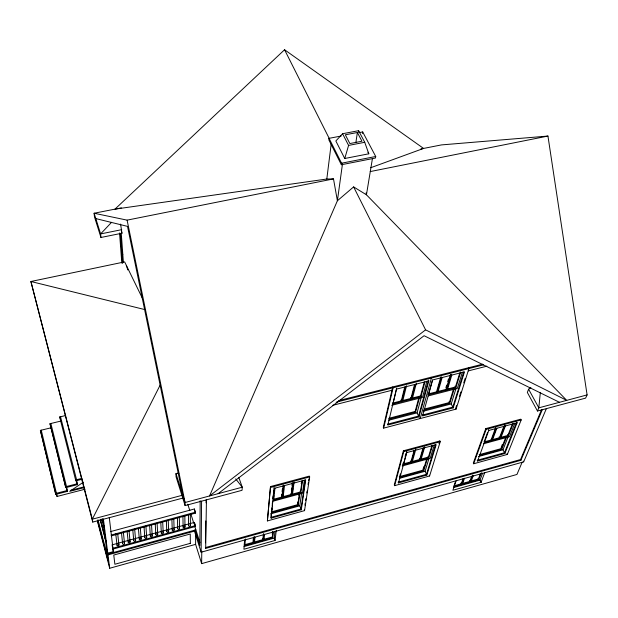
<?xml version="1.0" encoding="UTF-8"?>
<svg xmlns="http://www.w3.org/2000/svg" width="618" height="618" viewBox="0 0 618 618"><rect width="100%" height="100%" fill="white"/><g stroke="black" fill="none" stroke-linecap="round" stroke-linejoin="round"><path stroke-width="0.93" d="M98.007 519.715L107.161 555.119L194.987 530.978L194.987 530.113L199.853 545.555L200.178 500.704M195.381 525.632L112.831 548.22L112.932 549.085L195.381 526.513L195.381 525.632L194.361 522.419L111.943 544.898M195.388 512.237L111.24 535.003L111.348 535.899L195.388 513.149L195.388 512.237L194.353 508.985L110.344 531.642M522.148 462.225L516.949 474.454L201.646 563.631L195.612 544.365L195.628 534.377M546.428 408.537L523.67 461.862L201.128 552.222L201.592 501.183M201.646 563.631L201.769 551.148M205.493 542.82L205.825 520.912M206.103 502.82L206.149 499.962M542.31 409.649L520.928 460.271L205.678 548.398L206.443 499.869M244.589 540.055L243.925 549.247L275.08 540.449L276.261 530.29M254.168 536.501L253.612 543.075L244.913 545.524L245.392 538.958M253.38 537.73L253.063 541.492L253.612 543.075M253.735 537.583L253.334 542.287L244.643 544.728M254.284 541.098L254.608 537.336M263.778 533.813L263.129 540.402L254.477 542.836L254.964 537.197M263.407 533.96L262.851 539.607L254.199 542.04L254.477 542.836M540.317 392.469L538.826 407.834L537.49 411.024L585.601 398.116L587.1 394.91L547.95 136.06L441.43 144.913L420.85 148.961M273.241 532.075L272.608 537.73L263.994 540.155L264.558 534.508M270.506 486.567L267.393 520.928L304.543 510.638L309.664 476.926L309.348 476.107L270.506 486.567L267.393 520.928M270.962 516.416L271.256 513.62M271.65 509.889L271.85 508.027M272.244 504.296L272.445 502.426M272.839 498.695L273.141 495.899M273.434 493.102L273.735 490.306M272.075 507.981L271.572 512.724L298.154 505.4L299.908 493.017M272.283 506.08L272.685 502.279M274.338 488.336L305.709 479.869L301.298 509.811L271.155 518.154L274.029 487.509M273.488 498.394L273.782 495.628M274.075 492.87L274.369 490.105M283.577 485.841L282.156 497.822L273.689 500.132L274.971 488.166M272.252 534.269L272.569 531.434M272.608 537.73L272.855 532.229M275.08 540.449L274.23 538.085L274.971 531.604M281.769 494.354L281.553 496.2L282.156 497.822M282.094 491.58L282.418 488.815M283.268 485.022L281.854 497.011L273.388 499.313L273.689 500.132M293.071 483.284L291.503 495.273L283.059 497.575L282.974 494.918M283.307 492.152L283.639 489.386M283.059 497.575L284.496 485.594M341.198 136.022L329.046 138.332L328.861 139.877L341.36 164.743L375.466 158.03L375.721 156.493L362.696 131.935L358.958 132.646M370.754 167.717L423.569 148.428L284.566 49.749L114.956 209.147L326.806 179.019L331.217 143.793M291.372 489.958L291.611 488.112M291.974 485.339L292.329 482.565M292.638 483.384L291.194 494.462L282.758 496.764M292.584 490.522L292.824 488.676M293.195 485.91L293.558 483.137M302.519 480.734L300.796 492.739L292.407 495.026L294.114 482.11M341.36 164.743L341.569 163.206L329.046 138.332M342.496 163.809L337.397 200.75L209.548 495.96L425.586 329.85L566.729 400.364L366.443 194.786L353.62 186.906L337.397 200.75L333.496 178.903L326.806 179.019M297.814 501.901L297.544 503.809L298.154 505.4M298.757 495.219L299.027 493.311M299.467 493.164L297.845 504.605L271.279 511.92M301.229 483.724L301.491 481.878M302.071 480.843L300.487 491.936L292.098 494.222L292.407 495.026M301.298 509.811L299.784 505.818L301.7 492.523M304.35 480.201L302.457 493.187L272.7 501.306M305.253 479.985L300.997 509.016L270.862 517.351L271.155 518.154M355.891 142.511L357.366 132.507L345.331 134.794L349.858 143.554L361.955 141.228L357.366 132.507M304.952 505.153L305.23 503.276M305.655 500.464L305.941 498.595M306.791 492.971L307.076 491.101M308.065 484.543L308.351 482.666M308.637 480.796L308.923 478.919M362.465 133.488L362.696 131.935M372.384 158.849L366.443 194.786L366.111 192.901M468.529 367.749L468.946 368.56L456.076 409.124L383.647 428.135L393.125 387.764L392.739 386.93M396.679 388.259L392.924 403.963L401.669 401.708L405.354 386.922M404.736 387.022L401.291 400.889L392.546 403.137M406.536 385.756L402.604 401.468L411.325 399.228L415.172 384.427M414.539 384.535L410.939 398.409L402.225 400.649M424.929 381.947L420.928 396.756L412.26 398.989L416.362 383.26M403.399 450.785L394.292 484.898L394.632 485.663L429.595 475.976L440.225 441.746L439.854 440.966L403.399 450.785L403.755 451.573L394.632 485.663M389.016 419.166L415.543 412.252L415.165 411.449L418.741 398.116M415.543 412.252L419.367 398.038M420.928 396.756L420.534 395.945L424.288 382.055M399.637 476.632L400.387 473.875M402.627 465.609L403.369 462.851M405.114 456.416L405.864 453.658M387.478 424.211L418.579 416.068L428.444 380.085L428.846 380.912L396.424 389.139L387.841 425.03L418.965 416.872L417.065 412.863L421.453 396.686M406.883 451.642L403.307 464.79L411.271 462.619L414.724 450.337M406.721 452.608L436.169 444.659L426.853 475.064L398.479 482.921L406.721 452.608L406.358 451.82M426.907 381.151L422.473 397.405L391.704 405.331M418.965 416.872L428.846 380.912M441.468 376.895L436.934 392.639L428.328 394.856L432.461 380.039M414.122 450.437L410.916 461.847L402.959 464.01M423.647 447.926L420.055 460.225L412.121 462.388L415.837 449.224M436.934 392.639L436.532 391.835L440.796 377.003M442.14 377.583L437.853 392.407L446.42 390.197L451.14 374.392M423.021 448.027L419.699 459.452L411.773 461.615L412.121 462.388M344.744 158.502L348.591 145.408L342.573 133.727L358.602 130.692L364.736 142.302L368.799 153.797L344.744 158.502L335.852 140.981L342.573 133.727M432.515 445.532L428.799 457.838L420.904 459.993L424.759 446.822M445.887 387.718L446.667 385.076M447.71 381.561L448.498 378.927M446.42 390.197L446.018 389.394L450.468 374.462M423.832 466.575L423.021 469.294L423.724 470.808L399.63 477.444M447.726 386.528L448.514 383.894M449.564 380.379L450.352 377.745M426.621 459.205L423.369 470.051L399.29 476.679M460.742 371.959L455.86 387.772L447.339 389.966L451.812 375.033M423.724 470.808L427.254 459.066M431.882 445.64L428.436 457.073L420.549 459.22L420.904 459.993M426.853 475.064L425.099 471.271L428.931 458.61M434.253 444.991L430.198 458.332L402.272 465.949M435.52 444.798L426.505 474.307L398.139 482.148L398.479 482.921M453.481 389.178L449.386 402.542L424.272 409.077M423.724 410.12L449.773 403.33L454.16 389.085M459.792 372.909L455.451 386.968L446.938 389.162L447.339 389.966M453.187 407.903L464.489 371.858L432.631 379.946L422.588 415.922L453.187 407.903L451.225 403.948L455.968 388.637M439.012 443.67L439.854 440.966M462.395 372.152L457.328 388.428L428.004 395.983M463.786 371.951L452.793 407.115L422.21 415.118M456.547 405.601L455.682 408.336L456.076 409.124M459.398 396.609L460.866 391.951M463.747 382.851L465.192 378.301M453.998 485.887L455.512 481.538M456.192 480.704L452.87 490.267L481.059 482.31L484.721 472.716M463.075 478.579L461.213 483.817L454.222 485.779M453.697 486.76L461.561 484.551L463.739 478.448M472.747 475.142L470.182 482.125L462.349 484.327L464.535 478.224M485.779 428.598L473.326 463.006L473.689 463.755L507.332 454.431L521.198 419.923L520.796 419.174L485.779 428.598L486.173 429.363L473.689 463.755M484.095 441.963L487.656 432.245M471.75 476.154L469.827 481.391L462.867 483.353M477.59 461.028L477.227 460.279L504.512 452.731L516.694 422.063L517.096 422.812L504.891 453.473L477.59 461.028L488.799 430.445L488.413 429.688M481.399 472.716L478.757 479.707L470.962 481.901L473.21 475.79M484.62 442.619L491.426 440.765L491.04 440.016L495.675 427.625M491.426 440.765L496.061 428.382M494.516 432.716L496.169 428.289M496.895 428.158L492.245 440.541L499.869 438.463L504.976 425.184M480.379 473.736L478.402 478.981L471.472 480.928M481.059 482.31L479.993 480.132L482.643 473.141M503.902 426.204L499.491 437.714L491.858 439.792M513.156 423.77L508.274 436.169L500.688 438.239L505.462 425.848M501.345 446.984L502.349 444.419M505.733 437.467L501.391 448.575L479.182 454.686M479.553 455.427L501.77 449.309L506.459 437.351M512.415 423.909L507.888 435.427L500.302 437.49L500.688 438.239M504.891 453.473L502.998 449.796L508.066 436.918M514.833 423.245L509.518 436.687L483.631 443.747M530.885 387.579L528.606 389.209L527.332 392.43L537.49 411.024M520.928 460.271L520.549 459.545L541.522 409.788M160.533 384.342L92.321 519.19L92.739 522.086L183.106 498.008M111.572 222.318L100.61 233.921L100.95 237.474L121.978 233.218L120.572 224.095M218.139 493.658L424.087 335.713L559.483 402.303M83.438 482.14L69.749 491.349L84.148 487.625M244.033 546.59L274.23 538.085M453.635 487.556L479.993 480.132M272.329 536.942L263.716 539.367L263.994 540.155M97.312 520.804L109.695 568.251L195.612 544.365M520.549 459.545L205.415 547.579L205.678 548.398M102.634 518.61L106.458 548.189L107.764 553.172L113.357 551.635L109.255 517.397M195.883 529.865L107.045 554.261L107.161 555.119M270.607 513.867L299.784 505.818M399.522 478.324L425.099 471.271M478.479 456.555L502.998 449.796M484.242 441.87L491.04 440.016M270.815 487.401L309.664 476.926M403.755 451.573L440.225 441.746M486.173 429.363L521.198 419.923M488.799 430.445L517.096 422.812M587.1 394.91L538.826 407.834L528.606 389.209M177.837 473.141L175.983 473.627L176.06 476.772L185.106 505.586L242.047 490.306L242.248 487.208L238.872 477.598M182.271 495.281L92.321 519.19L30.9 281.499L124.635 261.885L142.434 298.316M388.652 418.355L415.165 411.449M388.745 420.248L417.065 412.863M423.461 411.194L451.225 403.948M56.369 493.666L57.041 496.463L85.075 489.209M77.219 483.763L77.358 484.651L65.763 487.633L65.608 486.745L77.219 483.763L76.315 480.217M420.534 395.945L411.874 398.17L412.26 398.989M428.799 393.82L436.532 391.835M437.451 391.596L446.018 389.394M67.192 490.514L67.347 491.395L55.759 494.385L55.597 493.504L67.192 490.514L66.311 486.961M70.46 490.36L83.955 486.876M81.939 478.347L75.682 479.947L75.829 480.85L82.078 479.251M338.579 400.642L482.573 364.195M336.146 402.202L483.515 364.867M332.778 405.3L392.577 390.112L392.191 389.286L383.284 427.324L383.647 428.135M468.205 370.916L486.837 366.188M55.759 494.385L40.386 430.391L50.738 427.88M40.564 431.318L41.429 431.109M60.672 417.706L59.807 417.915L59.652 416.972L65.701 415.52M65.763 487.633L49.988 423.701L61.213 420.989M121.97 254.747L122.82 254.57M121.723 229.664L100.61 233.921L94.114 213.241L121.36 207.88M100.95 237.474L94.469 216.825L94.114 213.241L127.099 220.139L333.496 178.903M370.205 171.572L547.95 136.06M341.569 163.206L375.721 156.493M348.591 145.408L364.736 142.302M178.841 473.403L175.983 473.627L185.068 502.511L185.106 505.586M95.79 218.587L127.517 226.381L182.665 494.871M144.635 309.541L30.9 281.499L92.739 522.086M235.713 478.888L242.248 487.208L185.068 502.511L127.099 220.139M367.965 152.213L368.799 153.797M523.291 461.136L523.67 461.862M507.502 434.686L508.274 436.169M499.105 436.972L499.869 438.463M506.953 453.697L507.332 454.431M501.013 447.834L501.77 449.309M455.049 386.173L455.86 387.772M284.566 49.749L329.255 138.517M353.62 186.906L425.586 329.85M448.992 401.746L449.773 403.33M430.985 377.25L431.387 378.077L420.186 418.548L419.8 417.745M479.892 480.163L480.959 482.341M478.046 478.255L478.757 479.707M470.607 481.175L470.962 481.901M427.934 394.045L428.328 394.856M469.471 480.665L470.182 482.125M462.001 483.593L462.349 484.327M460.866 483.083L461.561 484.551M410.553 397.598L411.325 399.228M428.081 456.308L428.799 457.838M400.912 400.078L401.669 401.708M429.247 475.219L429.595 475.976M419.344 458.68L420.055 460.225M410.568 461.074L411.271 462.619M300.178 491.125L300.796 492.739M304.241 509.835L304.543 510.638M290.893 493.651L291.503 495.273M262.573 538.819L263.129 540.402M244.373 543.933L244.913 545.524M121.507 231.789L121.978 233.218M126.327 265.346L127.81 269.927M195.388 513.149L194.353 508.985M195.381 526.513L194.361 522.419M187.795 504.226L189.819 510.63M190.97 514.3L193.859 523.454M194.732 526.204L199.9 542.581M194.987 530.978L194.732 530.174L194.732 531.905L201.128 552.222M112.167 545.733L112.607 547.394M112.7 549.155L113.357 551.635M101.808 519.066L104.257 528.351M100.209 519.298L106.08 541.623M100.325 520.178L105.948 541.561M106.412 548.444L107.138 551.241M97.644 520.835L108.096 560.858L107.022 552.538M60.518 416.764L76.578 479.715M77.358 484.651L76.655 480.649M59.652 416.972L75.829 480.85M50.854 423.492L66.505 486.513M67.347 491.395L66.605 487.424M49.988 423.701L65.608 486.745M41.252 430.182L56.655 494.153M40.386 430.391L55.597 493.504M56.609 494.161L57.041 496.463M358.602 130.692L358.904 132.329M103.376 518.965L107.764 553.172M107.996 554.979L109.695 568.251M115.759 533.882L117.049 545.285M117.683 533.597L118.942 544.999M121.514 533.071L122.611 543.539M123.353 532.059L124.519 543.477M127.169 531.542L128.181 542.017M129.015 530.53L130.089 541.955M132.808 530.02L133.735 540.495M134.662 529L135.643 540.433M138.44 528.49L139.282 538.981M140.294 527.478L141.182 538.919M119.544 232.94L121.816 263.075M121.244 233.148L123.384 262.202M120.371 233.326L122.611 263.33M144.048 526.976L144.805 537.475M145.91 525.957L146.705 537.413M149.649 525.455L150.321 535.968M151.51 524.443L152.213 535.906M155.234 523.948L155.821 534.462M157.103 522.928L157.714 534.408M160.804 522.442L161.306 532.963M162.719 522.38L163.198 532.909M166.358 520.935L166.783 531.472M168.235 519.916L168.668 531.41M171.897 519.437L172.237 529.981M173.782 518.417L174.121 529.92M177.428 517.938L177.683 528.49M179.313 516.918L179.56 528.436M182.936 516.447L183.113 527.007M184.828 515.427L184.991 526.953M188.436 514.956L188.529 525.532M190.329 513.937L190.406 525.47M151.75 535.18A0.95 0.85 -11.8 0 1 152.082 536.339A0.95 0.85 -11.8 0 1 150.784 536.694A0.95 0.85 -11.8 0 1 150.452 535.536M190.12 524.883A0.935 0.842 -6.4 0 1 190.135 526.072A0.935 0.842 -6.4 0 1 188.814 526.119A0.935 0.842 -6.4 0 1 188.799 524.929M157.242 533.682A0.95 0.85 -11.1 0 1 157.536 534.902A0.95 0.85 -11.1 0 1 156.153 535.111A0.95 0.85 -11.1 0 1 156.099 533.852M118.254 544.188A0.966 0.857 -16.1 0 1 118.903 545.223A0.966 0.857 -16.1 0 1 117.714 545.879A0.966 0.857 -16.1 0 1 117.065 544.837M179.436 528.011A0.942 0.842 -8 0 1 179.228 529.093A0.942 0.842 -8 0 1 178.023 529.132A0.942 0.842 -8 0 1 177.806 528.066M123.839 542.666A0.966 0.857 -15.4 0 1 124.481 543.701A0.966 0.857 -15.4 0 1 123.299 544.35A0.966 0.857 -15.4 0 1 122.65 543.315M129.401 541.144A0.958 0.857 -14.7 0 1 130.05 542.179A0.958 0.857 -14.7 0 1 128.868 542.828A0.958 0.857 -14.7 0 1 128.22 541.793M140.487 538.116A0.958 0.85 -13.3 0 1 141.143 539.143A0.958 0.85 -13.3 0 1 139.969 539.792A0.958 0.85 -13.3 0 1 139.313 538.757M146.242 536.687A0.95 0.85 -12.6 0 1 146.574 537.845A0.95 0.85 -12.6 0 1 145.269 538.201A0.95 0.85 -12.6 0 1 144.936 537.042M134.956 539.63A0.958 0.857 -14 0 1 135.605 540.657A0.958 0.857 -14 0 1 134.423 541.306A0.958 0.857 -14 0 1 133.774 540.271M173.99 529.502A0.942 0.85 -8.8 0 1 173.65 530.669A0.942 0.85 -8.8 0 1 172.368 530.399A0.942 0.85 -8.8 0 1 172.708 529.232M168.39 530.823A0.942 0.85 -9.6 0 1 168.328 532.075A0.942 0.85 -9.6 0 1 166.953 531.951A0.942 0.85 -9.6 0 1 167.254 530.723M162.92 532.314A0.95 0.85 -10.3 0 1 162.913 533.519A0.95 0.85 -10.3 0 1 161.584 533.558A0.95 0.85 -10.3 0 1 161.584 532.353M184.512 526.235A0.942 0.842 -7.2 0 1 184.867 527.378A0.942 0.842 -7.2 0 1 183.592 527.726A0.942 0.842 -7.2 0 1 183.237 526.582M104.179 525.879A0.958 0.842 -15.7 0 1 102.928 524.767M102.179 521.136A0.958 0.834 -15.4 0 1 101.646 519.916M104.743 530.87A0.958 0.842 -16 0 1 104.11 529.85M190.329 543.33L114.871 564.257L113.766 555.049L190.267 533.998L190.329 543.33"/></g></svg>
